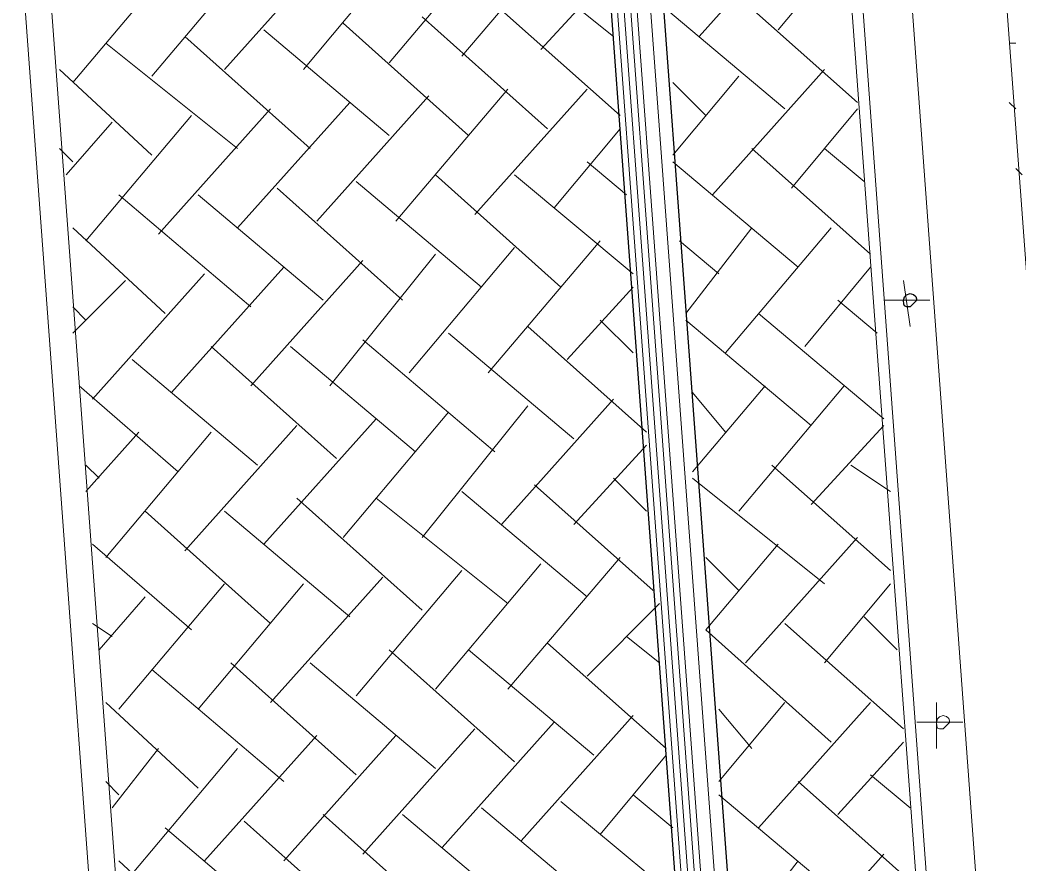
# Model space of a CAD drawing. Header units: millimetres. Extents: x 2928 to 3112, y 1220 to 1280.
# Drawn here: x 2999.112 to 2999.617, y 1264.846 to 1265.272 of the extents above; entities that cross this region are included whole.
import ezdxf

# ---------------------------------------------------------------- set-up
doc = ezdxf.new("R2010")
doc.units = ezdxf.units.MM

msp = doc.modelspace()

# ---------------------------------------------------------------- linework, layer by layer
at = {"color": 252, "linetype": 'Continuous', "lineweight": 5, "true_color": 0x989898}
for points in [[(3000.5255, 1266.90065), (2999.21881, 1266.80732), (2999.00214, 1266.79065), (2999.01881, 1266.58065), (2999.35881, 1261.95725), (3000.88217, 1262.07059), (3002.40886, 1262.18392), (3002.06885, 1266.80399), (3002.05218, 1267.01399), (3001.83885, 1266.99732)], [(3000.52883, 1266.88732), (2999.22548, 1266.79065), (2999.01881, 1266.77732), (2999.03214, 1266.57398), (2999.37215, 1261.97392), (3000.88217, 1262.08392), (3002.39219, 1262.19725), (3002.05552, 1266.79732), (3002.03885, 1266.99732), (3001.83218, 1266.98399)], [(2999.44215, 1266.50398), (2999.75215, 1262.30392), (3000.85883, 1262.38726), (3001.96552, 1262.47059), (3001.65885, 1266.66398), (3000.54883, 1266.58398)]]:
    msp.add_lwpolyline(points, close=True, dxfattribs=at)
at = {"color": 7, "linetype": 'Continuous', "lineweight": -2, "true_color": 0x000007}
for points in [[(3001.97552, 1264.02061), (3001.76885, 1266.80065), (3000.54216, 1266.71065), (2999.31215, 1266.62065), (2999.51548, 1263.85728)], [(2999.34215, 1266.57065), (2999.54215, 1263.86061), (2999.54215, 1263.86061)]]:
    msp.add_lwpolyline(points, dxfattribs=at)
at = {"color": 7, "linetype": 'Continuous', "lineweight": 9, "true_color": 0x000007}
for points in [[(3000.54883, 1266.58065), (2999.44881, 1266.50065), (2999.75549, 1262.31059), (3000.85883, 1262.39392), (3001.96218, 1262.47392), (3001.65218, 1266.66065)], [(3000.55216, 1266.55398), (2999.47548, 1266.47398), (2999.77882, 1262.33726), (3000.8555, 1262.41726), (3001.93552, 1262.49726), (3001.62885, 1266.63398)], [(3000.5555, 1266.50732), (2999.52548, 1266.43065), (2999.82549, 1262.38726), (3000.85217, 1262.46392), (3001.88218, 1262.54059), (3001.58551, 1266.58065)]]:
    msp.add_lwpolyline(points, close=True, dxfattribs=at)
at = {"color": 9, "linetype": 'Continuous', "lineweight": 5, "true_color": 0xbababa}
for points in [[(2999.31881, 1266.57065), (2999.51882, 1263.85728), (2999.51882, 1263.85728)], [(2999.32215, 1266.57065), (2999.52215, 1263.85728), (2999.52215, 1263.85728)], [(2999.32548, 1266.57065), (2999.52548, 1263.85728), (2999.52548, 1263.85728)], [(2999.32881, 1266.57065), (2999.52882, 1263.85728), (2999.52882, 1263.85728)], [(2999.33548, 1266.57065), (2999.53548, 1263.86061), (2999.53548, 1263.86061)], [(2999.33548, 1266.57065), (2999.53548, 1263.86061), (2999.53548, 1263.86061)], [(2999.34215, 1266.57065), (2999.54215, 1263.86061), (2999.54215, 1263.86061)], [(2999.45548, 1265.26396), (2999.51215, 1265.3273), (2999.51215, 1265.3273)], [(2999.33548, 1265.25396), (2999.39215, 1265.32063), (2999.39215, 1265.32063)], [(2999.29881, 1265.25063), (2999.35215, 1265.31396), (2999.35215, 1265.31396)], [(2999.17881, 1265.24396), (2999.23214, 1265.3073), (2999.23214, 1265.3073)], [(2999.21548, 1265.2473), (2999.27215, 1265.31063), (2999.27215, 1265.31063)], [(2999.25548, 1265.2473), (2999.30548, 1265.3073), (2999.30548, 1265.3073)], [(2999.49548, 1265.2673), (2999.52882, 1265.3073), (2999.52882, 1265.3073)], [(2999.13881, 1265.24063), (2999.19214, 1265.30396), (2999.19214, 1265.30396)], [(2999.37548, 1265.2573), (2999.41215, 1265.2973), (2999.41215, 1265.2973)], [(2999.43548, 1265.28063), (2999.49882, 1265.2273), (2999.49882, 1265.2273)], [(2999.47548, 1265.28396), (2999.53548, 1265.23063), (2999.53548, 1265.23063)], [(2999.35548, 1265.2773), (2999.41548, 1265.22396), (2999.41548, 1265.22396)], [(2999.39548, 1265.2773), (2999.41215, 1265.26396), (2999.41215, 1265.26396)], [(2999.27548, 1265.27063), (2999.33881, 1265.21396), (2999.33881, 1265.21396)], [(2999.31548, 1265.27396), (2999.37881, 1265.2173), (2999.37881, 1265.2173)], [(2999.23548, 1265.2673), (2999.29881, 1265.21396), (2999.29881, 1265.21396)], [(2999.15548, 1265.26063), (2999.22214, 1265.2073), (2999.22214, 1265.2073)], [(2999.19548, 1265.26396), (2999.25881, 1265.2073), (2999.25881, 1265.2073)], [(2999.13214, 1265.2473), (2999.17881, 1265.20396), (2999.17881, 1265.20396)], [(2999.46215, 1265.18396), (2999.51882, 1265.2473), (2999.51882, 1265.2473)], [(2999.44215, 1265.20396), (2999.47548, 1265.24396), (2999.47548, 1265.24396)], [(2999.44215, 1265.24063), (2999.45881, 1265.22396), (2999.45881, 1265.22396)], [(2999.30215, 1265.17063), (2999.35881, 1265.2373), (2999.35881, 1265.2373)], [(2999.34215, 1265.17396), (2999.39881, 1265.2373), (2999.39881, 1265.2373)], [(2999.22214, 1265.1673), (2999.27881, 1265.23063), (2999.27881, 1265.23063)], [(2999.26215, 1265.17063), (2999.31881, 1265.23396), (2999.31881, 1265.23396)], [(2999.18214, 1265.16396), (2999.23881, 1265.2273), (2999.23881, 1265.2273)], [(2999.50215, 1265.1873), (2999.53548, 1265.2273), (2999.53548, 1265.2273)], [(2999.13548, 1265.19396), (2999.15881, 1265.22063), (2999.15881, 1265.22063)], [(2999.14548, 1265.16063), (2999.19881, 1265.22396), (2999.19881, 1265.22396)], [(2999.38215, 1265.1773), (2999.41548, 1265.2173), (2999.41548, 1265.2173)], [(2999.13214, 1265.2073), (2999.13881, 1265.20063), (2999.13881, 1265.20063)], [(2999.48215, 1265.2073), (2999.54215, 1265.15396), (2999.54215, 1265.15396)], [(2999.51882, 1265.2073), (2999.53882, 1265.19063), (2999.53882, 1265.19063)], [(2999.39881, 1265.20063), (2999.41881, 1265.18396), (2999.41881, 1265.18396)], [(2999.44215, 1265.20063), (2999.50548, 1265.1473), (2999.50548, 1265.1473)], [(2999.28215, 1265.19063), (2999.34548, 1265.1373), (2999.34548, 1265.1373)], [(2999.32215, 1265.19396), (2999.38548, 1265.1373), (2999.38548, 1265.1373)], [(2999.36215, 1265.19396), (2999.42215, 1265.14396), (2999.42215, 1265.14396)], [(2999.24214, 1265.1873), (2999.30548, 1265.13063), (2999.30548, 1265.13063)], [(2999.16214, 1265.18396), (2999.22881, 1265.1273), (2999.22881, 1265.1273)], [(2999.20214, 1265.18396), (2999.26548, 1265.13063), (2999.26548, 1265.13063)], [(2999.13881, 1265.1673), (2999.18548, 1265.12396), (2999.18548, 1265.12396)], [(2999.44881, 1265.12396), (2999.48215, 1265.1673), (2999.48215, 1265.1673)], [(2999.46881, 1265.10396), (2999.52215, 1265.1673), (2999.52215, 1265.1673)], [(2999.34881, 1265.09396), (2999.40548, 1265.16063), (2999.40548, 1265.16063)], [(2999.44548, 1265.16063), (2999.46548, 1265.14396), (2999.46548, 1265.14396)], [(2999.30881, 1265.09396), (2999.36215, 1265.1573), (2999.36215, 1265.1573)], [(2999.22881, 1265.08729), (2999.28548, 1265.15063), (2999.28548, 1265.15063)], [(2999.26881, 1265.08729), (2999.32215, 1265.15396), (2999.32215, 1265.15396)], [(2999.18881, 1265.08396), (2999.24548, 1265.1473), (2999.24548, 1265.1473)], [(2999.50882, 1265.1073), (2999.54215, 1265.1473), (2999.54215, 1265.1473)], [(2999.13881, 1265.11396), (2999.16548, 1265.14063), (2999.16548, 1265.14063)], [(2999.14881, 1265.08063), (2999.20548, 1265.14396), (2999.20548, 1265.14396)], [(2999.38881, 1265.10063), (2999.42215, 1265.1373), (2999.42215, 1265.1373)], [(2999.52548, 1265.13063), (2999.54548, 1265.11396), (2999.54548, 1265.11396)], [(2999.13881, 1265.1273), (2999.14548, 1265.12063), (2999.14548, 1265.12063)], [(2999.48548, 1265.12396), (2999.54882, 1265.07063), (2999.54882, 1265.07063)], [(2999.40548, 1265.12063), (2999.42215, 1265.10396), (2999.42215, 1265.10396)], [(2999.44881, 1265.12063), (2999.51215, 1265.06729), (2999.51215, 1265.06729)], [(2999.32881, 1265.11396), (2999.39215, 1265.06063), (2999.39215, 1265.06063)], [(2999.36881, 1265.1173), (2999.42881, 1265.06396), (2999.42881, 1265.06396)], [(2999.28548, 1265.11063), (2999.35215, 1265.05396), (2999.35215, 1265.05396)], [(2999.20881, 1265.1073), (2999.27215, 1265.05063), (2999.27215, 1265.05063)], [(2999.24881, 1265.1073), (2999.31215, 1265.05396), (2999.31215, 1265.05396)], [(2999.16881, 1265.10063), (2999.23214, 1265.04729), (2999.23214, 1265.04729)], [(2999.14214, 1265.08729), (2999.19214, 1265.04396), (2999.19214, 1265.04396)], [(2999.45215, 1265.04396), (2999.48881, 1265.08729), (2999.48881, 1265.08729)], [(2999.45215, 1265.08396), (2999.46881, 1265.06396), (2999.46881, 1265.06396)], [(2999.47548, 1265.02396), (2999.52882, 1265.08729), (2999.52882, 1265.08729)], [(2999.35548, 1265.01729), (2999.41215, 1265.08063), (2999.41215, 1265.08063)], [(2999.27548, 1265.01063), (2999.32881, 1265.07396), (2999.32881, 1265.07396)], [(2999.31548, 1265.01063), (2999.36881, 1265.07729), (2999.36881, 1265.07729)], [(2999.23548, 1265.00729), (2999.29215, 1265.07063), (2999.29215, 1265.07063)], [(2999.14548, 1265.03396), (2999.17214, 1265.06396), (2999.17214, 1265.06396)], [(2999.15548, 1265.00063), (2999.20881, 1265.06396), (2999.20881, 1265.06396)], [(2999.19548, 1265.00396), (2999.25214, 1265.06729), (2999.25214, 1265.06729)], [(2999.51215, 1265.02729), (2999.54882, 1265.06729), (2999.54882, 1265.06729)], [(2999.39215, 1265.01729), (2999.42881, 1265.05729), (2999.42881, 1265.05729)], [(2999.14548, 1265.04729), (2999.15214, 1265.04063), (2999.15214, 1265.04063)], [(2999.49215, 1265.04729), (2999.55215, 1264.99396), (2999.55215, 1264.99396)], [(2999.53215, 1265.04729), (2999.55215, 1265.03396), (2999.55215, 1265.03396)], [(2999.41215, 1265.04063), (2999.42881, 1265.02396), (2999.42881, 1265.02396)], [(2999.45215, 1265.04063), (2999.51882, 1264.98729), (2999.51882, 1264.98729)], [(2999.33548, 1265.03396), (2999.39881, 1264.98063), (2999.39881, 1264.98063)], [(2999.37215, 1265.03729), (2999.43215, 1264.98396), (2999.43215, 1264.98396)], [(2999.25214, 1265.03063), (2999.31548, 1264.97396), (2999.31548, 1264.97396)], [(2999.29215, 1265.03063), (2999.35881, 1264.97729), (2999.35881, 1264.97729)], [(2999.17548, 1265.02396), (2999.23881, 1264.96729), (2999.23881, 1264.96729)], [(2999.21548, 1265.02396), (2999.27881, 1264.97063), (2999.27881, 1264.97063)], [(2999.47881, 1264.94729), (2999.53548, 1265.01063), (2999.53548, 1265.01063)], [(2999.14881, 1265.00729), (2999.19881, 1264.96396), (2999.19881, 1264.96396)], [(2999.45881, 1264.96396), (2999.49548, 1265.00729), (2999.49548, 1265.00729)], [(2999.35881, 1264.93396), (2999.41548, 1265.00063), (2999.41548, 1265.00063)], [(2999.45881, 1265.00063), (2999.47548, 1264.98396), (2999.47548, 1264.98396)], [(2999.28215, 1264.93063), (2999.33548, 1264.99396), (2999.33548, 1264.99396)], [(2999.32215, 1264.93396), (2999.37548, 1264.99729), (2999.37548, 1264.99729)], [(2999.23881, 1264.92729), (2999.29548, 1264.99063), (2999.29548, 1264.99063)], [(2999.16214, 1264.92396), (2999.21548, 1264.98729), (2999.21548, 1264.98729)], [(2999.20214, 1264.92396), (2999.25548, 1264.98729), (2999.25548, 1264.98729)], [(2999.51882, 1264.94729), (2999.55215, 1264.98729), (2999.55215, 1264.98729)], [(2999.15214, 1264.95396), (2999.17548, 1264.98063), (2999.17548, 1264.98063)], [(2999.39881, 1264.94063), (2999.43548, 1264.97729), (2999.43548, 1264.97729)], [(2999.53882, 1264.97063), (2999.55548, 1264.95396), (2999.55548, 1264.95396)], [(2999.14881, 1264.96729), (2999.15881, 1264.96063), (2999.15881, 1264.96063)], [(2999.45881, 1264.96396), (2999.52215, 1264.90729), (2999.52215, 1264.90729)], [(2999.49882, 1264.96729), (2999.55882, 1264.91396), (2999.55882, 1264.91396)], [(2999.37881, 1264.95729), (2999.43881, 1264.90396), (2999.43881, 1264.90396)], [(2999.41881, 1264.96063), (2999.43548, 1264.94729), (2999.43548, 1264.94729)], [(2999.29881, 1264.95396), (2999.36215, 1264.89729), (2999.36215, 1264.89729)], [(2999.33881, 1264.95396), (2999.40215, 1264.90063), (2999.40215, 1264.90063)], [(2999.21881, 1264.94729), (2999.28215, 1264.89063), (2999.28215, 1264.89063)], [(2999.25881, 1264.94729), (2999.32215, 1264.89396), (2999.32215, 1264.89396)], [(2999.17881, 1264.94396), (2999.24548, 1264.88729), (2999.24548, 1264.88729)], [(2999.15548, 1264.92729), (2999.20214, 1264.88396), (2999.20214, 1264.88396)], [(2999.46548, 1264.88729), (2999.49882, 1264.92729), (2999.49882, 1264.92729)], [(2999.48548, 1264.86396), (2999.54215, 1264.92729), (2999.54215, 1264.92729)], [(2999.46548, 1264.92396), (2999.48215, 1264.90396), (2999.48215, 1264.90396)], [(2999.32548, 1264.85396), (2999.38215, 1264.91729), (2999.38215, 1264.91729)], [(2999.36548, 1264.85729), (2999.42215, 1264.92063), (2999.42215, 1264.92063)], [(2999.28548, 1264.85062), (2999.34215, 1264.91396), (2999.34215, 1264.91396)], [(2999.20548, 1264.84729), (2999.26215, 1264.91063), (2999.26215, 1264.91063)], [(2999.24548, 1264.84729), (2999.30215, 1264.91063), (2999.30215, 1264.91063)], [(2999.52548, 1264.87063), (2999.55882, 1264.90729), (2999.55882, 1264.90729)], [(2999.15881, 1264.87396), (2999.18214, 1264.90396), (2999.18214, 1264.90396)], [(2999.16881, 1264.84062), (2999.22214, 1264.90396), (2999.22214, 1264.90396)], [(2999.40548, 1264.86062), (2999.43881, 1264.90063), (2999.43881, 1264.90063)], [(2999.15548, 1264.88729), (2999.16214, 1264.88063), (2999.16214, 1264.88063)], [(2999.50548, 1264.88729), (2999.56548, 1264.83396), (2999.56548, 1264.83396)], [(2999.54215, 1264.89063), (2999.56215, 1264.87396), (2999.56215, 1264.87396)], [(2999.38548, 1264.87729), (2999.44548, 1264.82729), (2999.44548, 1264.82729)], [(2999.42215, 1264.88063), (2999.44215, 1264.86396), (2999.44215, 1264.86396)], [(2999.46548, 1264.88063), (2999.52882, 1264.82729), (2999.52882, 1264.82729)], [(2999.34548, 1264.87396), (2999.40881, 1264.82062), (2999.40881, 1264.82062)], [(2999.22548, 1264.86729), (2999.28881, 1264.81062), (2999.28881, 1264.81062)], [(2999.26548, 1264.87063), (2999.32881, 1264.81396), (2999.32881, 1264.81396)], [(2999.30548, 1264.87063), (2999.36881, 1264.81729), (2999.36881, 1264.81729)], [(2999.18548, 1264.86396), (2999.25214, 1264.80729), (2999.25214, 1264.80729)], [(2999.16214, 1264.84729), (2999.20881, 1264.80396), (2999.20881, 1264.80396)], [(2999.47215, 1264.80396), (2999.50548, 1264.84729), (2999.50548, 1264.84729)], [(2999.49215, 1264.78729), (2999.54882, 1264.85062), (2999.54882, 1264.85062)]]:
    msp.add_lwpolyline(points, dxfattribs=at)
at = {"color": 92, "linetype": 'Continuous', "lineweight": 5, "true_color": 0x00b800}
for points in [[(2999.61548, 1265.26063), (2999.61215, 1265.26063), (2999.61215, 1265.26063)], [(2999.61548, 1265.2273), (2999.61215, 1265.23063), (2999.61215, 1265.23063)], [(2999.61882, 1265.19396), (2999.61548, 1265.1973), (2999.61548, 1265.1973)]]:
    msp.add_lwpolyline(points, dxfattribs=at)
at = {"color": 252, "linetype": 'Continuous', "lineweight": 5, "true_color": 0x989898}
for points in [[(2999.55882, 1265.14063), (2999.56215, 1265.1173), (2999.56215, 1265.1173)], [(2999.54882, 1265.13063), (2999.57215, 1265.13063), (2999.57215, 1265.13063)], [(2999.57548, 1264.92729), (2999.57548, 1264.90396), (2999.57548, 1264.90396)], [(2999.56548, 1264.91729), (2999.58882, 1264.91729), (2999.58882, 1264.91729)]]:
    msp.add_lwpolyline(points, dxfattribs=at)
at = {"color": 7, "linetype": 'Continuous', "lineweight": -2, "true_color": 0x000007}
msp.add_open_spline([(2999.56215, 1265.1273), (2999.56215, 1265.1273), (2999.56548, 1265.13063), (2999.56548, 1265.13063), (2999.56548, 1265.13063), (2999.56548, 1265.13396), (2999.56215, 1265.13396), (2999.56215, 1265.13396), (2999.56215, 1265.13396), (2999.55882, 1265.13396), (2999.55882, 1265.13063), (2999.55882, 1265.13063), (2999.55882, 1265.13063), (2999.55882, 1265.1273), (2999.55882, 1265.1273), (2999.56215, 1265.1273)], degree=3, knots=[0, 0, 0, 0, 0.0625, 0.0625, 0.0625, 0.0625, 0.125, 0.125, 0.125, 0.125, 0.1875, 0.1875, 0.1875, 0.1875, 1, 1, 1, 1], dxfattribs=at)
at = {"color": 7, "linetype": 'Continuous', "lineweight": 9, "true_color": 0x000007}
msp.add_open_spline([(2999.57882, 1264.91396), (2999.57882, 1264.91396), (2999.58215, 1264.91729), (2999.58215, 1264.91729), (2999.58215, 1264.91729), (2999.58215, 1264.92063), (2999.57882, 1264.92063), (2999.57882, 1264.92063), (2999.57882, 1264.92063), (2999.57548, 1264.92063), (2999.57548, 1264.91729), (2999.57548, 1264.91729), (2999.57548, 1264.91729), (2999.57548, 1264.91396), (2999.57548, 1264.91396), (2999.57882, 1264.91396)], degree=3, knots=[0, 0, 0, 0, 0.0625, 0.0625, 0.0625, 0.0625, 0.125, 0.125, 0.125, 0.125, 0.1875, 0.1875, 0.1875, 0.1875, 1, 1, 1, 1], dxfattribs=at)

doc.saveas('drawing.dxf')
